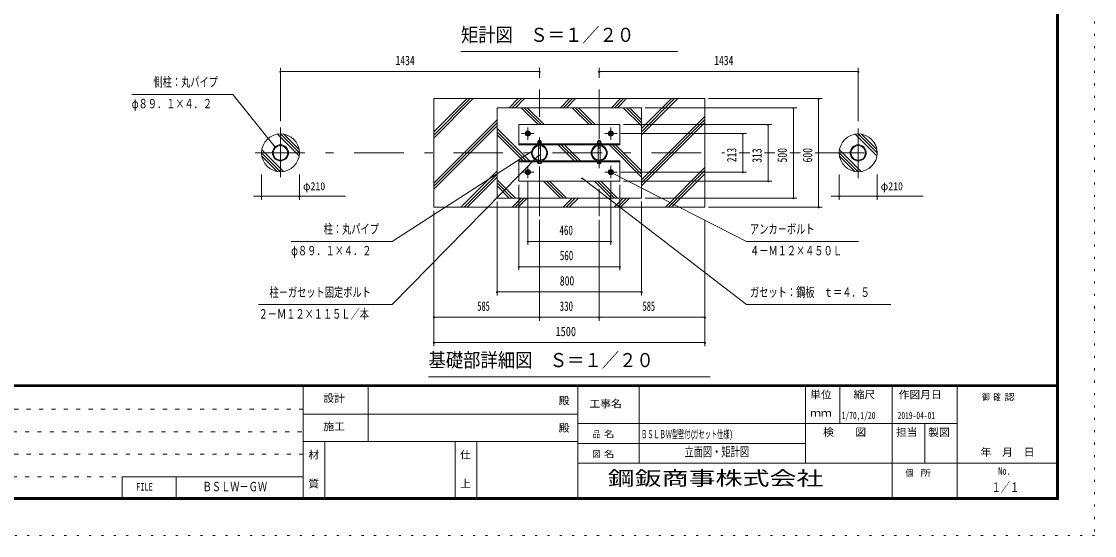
# Model space of a CAD drawing. Units: millimetres, scale not verified, with parts at other scales. Extents: x -34086 to 34091, y -14700 to 14700.
# Drawn here: x 13301 to 34091, y -14700 to -4742 of the extents above; entities that cross this region are included whole.
import ezdxf
from ezdxf.enums import TextEntityAlignment as Align

# ---------------------------------------------------------------- set-up
doc = ezdxf.new("R2010")
doc.units = ezdxf.units.MM
doc.header["$LTSCALE"] = 80
for name, pattern in [('USER1', [3, 1, -2]), ('USER3', [24, 12, -5, 2, -5]), ('USER4', [3, 0.5, -2.5])]:
    doc.linetypes.add(name, pattern=pattern)
doc.layers.add('0-1_0-F1TEXT', color=7, linetype='Continuous')
doc.layers.add('0-E_2-5DIM', color=7, linetype='Continuous')
for name, color, linetype, lineweight in [('0-6_2-02BOLD', 7, 'Continuous', 18), ('0-8_2-22CENTER', 3, 'USER3', 18), ('0-9_2-42THIN', 4, 'Continuous', 18), ('0-A_2-52DIM', 3, 'Continuous', 18), ('0-B_2-62HATCH', 2, 'Continuous', 18), ('0-C_F-F1PAPER', 5, 'Continuous', 18), ('0-D_F-E_J_ADD', 5, 'USER4', 18)]:
    doc.layers.add(name, color=color, linetype=linetype, lineweight=lineweight)
doc.styles.add('ＭＳ ゴシック', font='')
doc.styles.get('ＭＳ ゴシック').set_extended_font_data('MS Gothic')

msp = doc.modelspace()

# ---------------------------------------------------------------- linework, layer by layer
at = {"layer": '0-6_2-02BOLD'}
for p, q in [((23359.24, -7052.14), (23317.23, -7052.14)), ((23321.07, -7065.21), (23321.07, -7097.05)), ((23355.42, -7097.05), (23355.42, -7065.21)), ((24514.24, -7052.14), (24472.24, -7052.14)), ((24476.07, -7097.05), (24476.07, -7065.21)), ((24510.42, -7065.21), (24510.42, -7097.05)), ((24527.59, -7097.05), (24527.59, -7065.21)), ((22935.74, -7115.6), (24895.74, -7115.6)), ((23296.24, -7107.54), (23296.24, -7115.6)), ((23317.23, -7426.75), (23317.23, -7147.44)), ((23359.24, -7198.09), (23317.23, -7198.09)), ((23327.74, -7107.54), (23338.25, -7097.05)), ((23348.74, -7097.05), (23338.25, -7107.54)), ((23359.24, -7147.44), (23359.24, -7426.75)), ((23375.87, -7107.54), (23375.87, -7097.05)), ((24451.24, -7107.54), (24451.24, -7115.6)), ((24455.62, -7097.05), (24455.62, -7107.54)), ((24472.24, -7147.44), (24472.24, -7426.75)), ((24514.24, -7198.09), (24472.24, -7198.09)), ((24482.74, -7107.54), (24493.24, -7097.05)), ((24503.74, -7097.05), (24493.24, -7107.54)), ((24514.24, -7426.75), (24514.24, -7147.44)), ((24895.74, -7458.6), (22935.74, -7458.6)), ((23321.07, -7491.48), (23321.07, -7466.65)), ((23355.42, -7466.65), (23355.42, -7491.48)), ((24476.07, -7466.65), (24476.07, -7491.48)), ((24510.42, -7491.48), (24510.42, -7466.65)), ((24535.24, -7466.65), (24535.24, -7458.6))]:
    msp.add_line(p, q, dxfattribs=at)
for points in [[(21290.74, -8337.1), (26540.74, -8337.1), (26540.74, -6237.1), (21290.74, -6237.1)], [(22515.74, -8162.1), (25315.74, -8162.1), (25315.74, -6412.1), (22515.74, -6412.1)], [(22935.74, -7131.35), (24895.74, -7131.35), (24895.74, -6739.35), (22935.74, -6739.35)], [(23127.92, -6944.1), (23093.56, -6944.1), (23076.39, -6914.35), (23093.56, -6884.6), (23127.92, -6884.6), (23145.09, -6914.35)], [(24737.92, -6944.1), (24755.09, -6914.35), (24737.92, -6884.6), (24703.56, -6884.6), (24686.39, -6914.35), (24703.56, -6944.1)], [(24895.74, -7834.85), (24895.74, -7442.85), (22935.74, -7442.85), (22935.74, -7834.85)], [(23127.92, -7630.1), (23145.09, -7659.85), (23127.92, -7689.6), (23093.56, -7689.6), (23076.39, -7659.85), (23093.56, -7630.1)], [(24703.56, -7689.6), (24737.92, -7689.6), (24755.09, -7659.85), (24737.92, -7630.1), (24703.56, -7630.1), (24686.39, -7659.85)]]:
    msp.add_lwpolyline(points, close=True, dxfattribs=at)
for points in [[(23303.89, -7097.05), (23303.89, -7065.21), (23309.37, -7062.05), (23367.12, -7062.05), (23372.59, -7065.21), (23372.59, -7097.05)], [(23359.24, -7062.05), (23359.24, -7052.14), (23352.24, -7045.14), (23324.24, -7045.14), (23317.23, -7052.14), (23317.23, -7062.05)], [(24527.59, -7065.21), (24522.11, -7062.05), (24464.37, -7062.05), (24458.89, -7065.21), (24458.89, -7097.05)], [(24472.24, -7062.05), (24472.24, -7052.14), (24479.24, -7045.14), (24507.24, -7045.14), (24514.24, -7052.14), (24514.24, -7062.05)], [(23296.24, -7107.54), (23380.24, -7107.54), (23380.24, -7115.6)], [(23375.87, -7097.05), (23300.62, -7097.05), (23300.62, -7107.54)], [(24451.24, -7107.54), (24535.24, -7107.54), (24535.24, -7115.6)], [(24530.86, -7107.54), (24530.86, -7097.05), (24455.62, -7097.05)], [(23380.24, -7458.6), (23380.24, -7466.65), (23296.24, -7466.65), (23296.24, -7458.6)], [(23303.89, -7466.65), (23303.89, -7491.48), (23309.37, -7494.65), (23367.12, -7494.65), (23372.59, -7491.48), (23372.59, -7466.65)], [(24535.24, -7466.65), (24451.24, -7466.65), (24451.24, -7458.6)], [(24458.89, -7466.65), (24458.89, -7491.48), (24464.37, -7494.65)], [(24464.37, -7494.65), (24522.11, -7494.65), (24527.59, -7491.48), (24527.59, -7466.65)]]:
    msp.add_lwpolyline(points, dxfattribs=at)
for centre, radius in [((18319.24, -7287.1), 367.5), ((23110.74, -6914.35), 49), ((23110.74, -6914.35), 37.62), ((23110.74, -6914.35), 28.88), ((23110.74, -6914.35), 21), ((24720.74, -6914.35), 49), ((24720.74, -6914.35), 37.62), ((24720.74, -6914.35), 28.88), ((24720.74, -6914.35), 21), ((29512.24, -7287.1), 367.5), ((18319.24, -7287.1), 155.93), ((18319.24, -7287.1), 141.22), ((23338.25, -7287.1), 155.93), ((23338.25, -7287.1), 141.22), ((24493.24, -7287.1), 155.93), ((24493.24, -7287.1), 141.22), ((29512.24, -7287.1), 155.93), ((29512.24, -7287.1), 141.22), ((23110.74, -7659.85), 49), ((23110.74, -7659.85), 37.62), ((23110.74, -7659.85), 28.88), ((23110.74, -7659.85), 21), ((24720.74, -7659.85), 49), ((24720.74, -7659.85), 37.62), ((24720.74, -7659.85), 28.88), ((24720.74, -7659.85), 21)]:
    msp.add_circle(centre, radius, dxfattribs=at)
for centre, radius, start, end in [((23312.48, -7075.29), 13.24, 49.5701, 90), ((23338.25, -7110.27), 48.23, 69.13593, 110.86406), ((23364, -7075.29), 13.24, 90, 130.42989), ((24467.47, -7075.29), 13.24, 49.5701, 90), ((24493.24, -7110.27), 48.23, 69.13593, 110.86406), ((24519.01, -7075.29), 13.24, 90, 130.42989), ((23312.48, -7481.41), 13.24, 270, 310.42989), ((23338.25, -7446.42), 48.23, 249.13593, 290.86406), ((23364, -7481.41), 13.24, 229.5701, 270), ((24467.47, -7481.41), 13.24, 270, 310.42989), ((24493.24, -7446.42), 48.23, 249.13593, 290.86406), ((24519.01, -7481.41), 13.24, 229.5701, 270)]:
    msp.add_arc(centre, radius, start, end, dxfattribs=at)
at = {"layer": '0-8_2-22CENTER'}
for p, q in [((23338.25, -8512.1), (23338.25, -6062.09)), ((24493.24, -6062.1), (24493.24, -8512.1)), ((18319.24, -6797.1), (18319.24, -7777.1)), ((23110.74, -7033.85), (23110.74, -6794.84)), ((24720.74, -6794.84), (24720.74, -7033.85)), ((29512.24, -7777.1), (29512.24, -6797.1)), ((23230.24, -6914.35), (22991.23, -6914.35)), ((24840.25, -6914.35), (24601.24, -6914.35)), ((17829.24, -7287.1), (26922.17, -7287.1)), ((27205.74, -7287.1), (27410.15, -7287.1)), ((27695.74, -7287.1), (27898.12, -7287.1)), ((28185.75, -7287.1), (28393.37, -7287.1)), ((28675.75, -7287.1), (30002.24, -7287.1)), ((23230.24, -7659.85), (22991.23, -7659.85)), ((23110.74, -7540.34), (23110.74, -7779.35)), ((24601.24, -7659.85), (24840.25, -7659.85)), ((24720.74, -7779.35), (24720.74, -7540.34))]:
    msp.add_line(p, q, dxfattribs=at)
at = {"layer": '0-9_2-42THIN'}
for p, q in [((23322.49, -7046.89), (23322.49, -7062.05)), ((23353.99, -7062.05), (23353.99, -7046.89)), ((24477.49, -7046.89), (24477.49, -7062.05)), ((24508.99, -7062.05), (24508.99, -7046.89))]:
    msp.add_line(p, q, dxfattribs=at)
for points in [[(23317.23, -7207.18), (23322.49, -7198.09), (23322.49, -7146.75)], [(23353.99, -7146.75), (23353.99, -7198.09), (23359.24, -7207.18)], [(24477.49, -7146.75), (24477.49, -7198.09), (24472.24, -7207.18)], [(24514.24, -7207.18), (24508.99, -7198.09), (24508.99, -7146.75)]]:
    msp.add_lwpolyline(points, dxfattribs=at)
for centre in [(23110.74, -6914.35), (24720.74, -6914.35), (23110.74, -7659.85), (24720.74, -7659.85)]:
    msp.add_circle(centre, 15.75, dxfattribs=at)
at = {"layer": '0-A_2-52DIM'}
for p, q in [((21815.75, -5327.1), (26015.74, -5327.1)), ((18333.24, -5712.53), (18305.24, -5712.53)), ((18319.24, -5642.53), (18319.24, -6675.54)), ((23338.25, -5712.53), (18319.24, -5712.53)), ((23352.25, -5712.53), (23324.25, -5712.53)), ((23338.25, -5832.9), (23338.25, -5642.53)), ((24507.25, -5712.53), (24479.25, -5712.53)), ((24493.24, -5642.53), (24493.24, -5832.9)), ((29512.24, -5712.53), (24493.24, -5712.53)), ((29526.24, -5712.53), (29498.24, -5712.53)), ((29512.24, -6675.54), (29512.24, -5642.53)), ((28325.74, -6412.1), (25385.74, -6412.1)), ((26610.75, -6237.1), (28815.74, -6237.1)), ((28269.74, -6412.1), (28241.74, -6412.1)), ((28255.74, -8162.1), (28255.74, -6412.1)), ((28759.74, -6237.1), (28731.74, -6237.1)), ((28745.74, -6237.1), (28745.74, -8337.1)), ((24965.74, -6739.35), (27835.74, -6739.35)), ((27779.74, -6739.35), (27751.74, -6739.35)), ((27765.74, -6739.35), (27765.74, -7834.85)), ((27345.74, -6914.35), (24910.24, -6914.35)), ((27289.74, -6914.35), (27261.74, -6914.35)), ((27275.74, -7659.85), (27275.74, -6914.35)), ((18230.03, -7179.44), (18202.03, -7179.44)), ((23207.4, -7251.66), (23179.4, -7251.66)), ((20485.74, -10227.1), (23326.98, -7329.82)), ((23340.98, -7329.82), (23312.98, -7329.82)), ((24741.45, -7667.12), (24713.45, -7667.12)), ((24727.45, -7667.12), (27345.75, -9002.1)), ((24910.24, -7659.85), (27345.74, -7659.85)), ((27289.74, -7659.85), (27261.74, -7659.85)), ((17951.74, -8197.1), (17951.74, -7707.1)), ((18686.74, -7707.1), (18686.74, -8197.1)), ((23110.74, -7849.36), (23110.74, -9072.1)), ((24177.83, -7776.36), (24149.83, -7776.36)), ((27345.74, -10227.1), (24163.83, -7776.36)), ((24720.74, -9072.1), (24720.74, -7849.36)), ((27835.74, -7834.85), (24965.74, -7834.85)), ((27779.74, -7834.85), (27751.74, -7834.85)), ((29144.74, -7707.1), (29144.74, -8197.1)), ((29879.74, -8197.1), (29879.74, -7707.1)), ((22935.74, -9562.1), (22935.74, -7904.85)), ((24895.74, -7904.85), (24895.74, -9562.1)), ((17796.35, -8127.1), (19579.24, -8127.1)), ((17965.74, -8127.1), (17937.74, -8127.1)), ((18700.74, -8127.1), (18672.74, -8127.1)), ((22515.74, -8232.09), (22515.74, -10052.1)), ((25315.74, -10052.1), (25315.74, -8232.09)), ((25385.74, -8162.1), (28325.74, -8162.1)), ((28269.74, -8162.1), (28241.74, -8162.1)), ((28989.35, -8127.1), (30772.24, -8127.1)), ((29158.74, -8127.1), (29130.74, -8127.1)), ((29893.74, -8127.1), (29865.74, -8127.1)), ((21290.74, -11032.1), (21290.74, -8407.1)), ((28815.74, -8337.1), (26610.75, -8337.1)), ((28759.74, -8337.1), (28731.74, -8337.1)), ((23338.25, -10542.1), (23338.25, -8582.1)), ((24493.24, -8582.1), (24493.24, -10542.1)), ((26540.74, -8582.1), (26540.74, -11032.1)), ((23124.74, -9002.09), (23096.74, -9002.09)), ((23110.74, -9002.09), (24720.74, -9002.09)), ((24734.74, -9002.09), (24706.74, -9002.09)), ((27345.74, -9002.1), (29515.74, -9002.1)), ((22949.74, -9492.1), (22921.74, -9492.1)), ((24895.74, -9492.1), (22935.74, -9492.1)), ((24909.74, -9492.1), (24881.74, -9492.1)), ((22529.74, -9982.09), (22501.74, -9982.09)), ((22515.74, -9982.09), (25315.74, -9982.09)), ((25329.74, -9982.09), (25301.74, -9982.09)), ((20485.74, -10227.1), (17895.74, -10227.1)), ((30145.73, -10227.1), (27345.74, -10227.1)), ((21304.74, -10472.1), (21276.74, -10472.1)), ((26540.74, -10472.1), (21290.74, -10472.1)), ((23352.25, -10472.1), (23324.25, -10472.1)), ((24507.25, -10472.1), (24479.25, -10472.1)), ((26554.74, -10472.1), (26526.74, -10472.1)), ((21304.74, -10962.1), (21276.74, -10962.1)), ((26540.74, -10962.1), (21290.74, -10962.1)), ((26554.74, -10962.1), (26526.74, -10962.1)), ((21185.75, -11627.1), (26645.75, -11627.1))]:
    msp.add_line(p, q, dxfattribs=at)
for points in [[(18216.03, -7179.44), (17397.95, -6154.69), (15437.95, -6154.69)], [(23193.4, -7251.66), (20485.74, -9002.1), (18525.74, -9002.1)]]:
    msp.add_lwpolyline(points, dxfattribs=at)
for centre in [(18319.24, -5712.53), (23338.25, -5712.53), (24493.25, -5712.53), (29512.24, -5712.53), (28255.74, -6412.1), (28745.74, -6237.1), (27765.74, -6739.35), (27275.74, -6914.35), (18216.03, -7179.44), (23193.4, -7251.66), (23326.98, -7329.82), (24727.45, -7667.12), (27275.74, -7659.85), (24163.83, -7776.36), (27765.74, -7834.85), (17951.74, -8127.1), (18686.74, -8127.1), (28255.74, -8162.1), (29144.74, -8127.1), (29879.74, -8127.1), (28745.74, -8337.1), (23110.74, -9002.09), (24720.74, -9002.09), (22935.74, -9492.1), (24895.74, -9492.1), (22515.74, -9982.09), (25315.74, -9982.09), (21290.74, -10472.1), (23338.25, -10472.1), (24493.25, -10472.1), (26540.74, -10472.1), (21290.74, -10962.1), (26540.74, -10962.1)]:
    msp.add_arc(centre, 14, 180, 0, dxfattribs=at)
at = {"layer": '0-B_2-62HATCH'}
for p, q in [((22055.29, -6237.1), (21290.74, -7001.65)), ((21290.74, -6942.25), (21995.89, -6237.1)), ((21936.49, -6237.1), (21290.74, -6882.85)), ((22751.44, -6412.1), (22926.45, -6237.1)), ((22985.85, -6237.1), (22810.85, -6412.1)), ((22870.24, -6412.1), (23045.24, -6237.1)), ((23308.59, -6739.35), (22981.34, -6412.1)), ((23040.74, -6412.1), (23367.99, -6739.35)), ((23427.39, -6739.35), (23100.14, -6412.1)), ((23916.39, -6237.1), (23741.4, -6412.1)), ((23975.79, -6237.1), (23800.8, -6412.1)), ((23860.19, -6412.1), (24035.19, -6237.1)), ((23971.29, -6412.1), (24298.55, -6739.35)), ((24357.94, -6739.35), (24030.69, -6412.1)), ((24090.09, -6412.1), (24417.33, -6739.35)), ((24731.34, -6412.1), (24906.34, -6237.1)), ((24965.74, -6237.1), (24790.74, -6412.1)), ((24850.14, -6412.1), (25025.14, -6237.1)), ((25315.74, -6766.6), (24961.24, -6412.1)), ((25020.64, -6412.1), (25315.74, -6707.2)), ((25080.03, -6412.1), (25315.74, -6647.8)), ((25315.74, -6817.65), (25896.29, -6237.1)), ((25955.69, -6237.1), (25315.74, -6877.05)), ((25315.74, -6936.44), (26015.09, -6237.1)), ((22515.74, -6647.8), (21290.74, -7872.8)), ((26540.74, -6582.6), (25315.74, -7807.6)), ((26540.74, -6642), (25315.74, -7866.99)), ((21290.74, -7932.2), (22515.74, -6707.2)), ((22515.74, -6766.6), (21290.74, -7991.6)), ((23140.94, -7442.85), (22515.74, -6817.65)), ((25315.74, -7926.39), (26540.74, -6701.39)), ((18262.96, -6923.93), (18682.41, -7343.38)), ((18686.74, -7288.32), (18318.02, -6919.6)), ((18382.99, -6925.17), (18681.18, -7223.35)), ((22515.74, -6877.05), (23081.54, -7442.85)), ((23022.14, -7442.85), (22515.74, -6936.44)), ((29875.41, -7343.38), (29455.96, -6923.93)), ((29511.02, -6919.6), (29879.74, -7288.32)), ((29874.17, -7223.35), (29575.98, -6925.17)), ((18375.53, -7650.26), (17956.08, -7230.82)), ((24012.09, -7442.85), (23700.6, -7131.35)), ((23759.99, -7131.35), (24071.49, -7442.85)), ((24130.88, -7442.85), (23819.38, -7131.35)), ((25315.74, -7756.55), (24690.54, -7131.35)), ((24749.94, -7131.35), (25315.74, -7697.15)), ((25315.74, -7637.75), (24809.34, -7131.35)), ((29149.08, -7230.82), (29568.52, -7650.26)), ((17951.75, -7285.88), (18320.46, -7654.59)), ((18255.49, -7649.03), (17957.31, -7350.85)), ((29513.46, -7654.59), (29144.75, -7285.88)), ((29150.31, -7350.85), (29448.49, -7649.03)), ((21816.39, -8337.1), (22515.74, -7637.75)), ((25776.19, -8337.1), (26540.74, -7572.55)), ((26540.74, -7631.95), (25835.59, -8337.1)), ((25894.99, -8337.1), (26540.74, -7691.34)), ((22515.74, -7697.15), (21875.79, -8337.1)), ((21935.19, -8337.1), (22515.74, -7756.55)), ((22515.74, -7807.6), (22870.23, -8162.1)), ((22810.85, -8162.1), (22515.74, -7866.99)), ((23741.39, -8162.1), (23414.14, -7834.85)), ((23473.54, -7834.85), (23800.79, -8162.1)), ((23860.19, -8162.1), (23532.93, -7834.85)), ((24404.09, -7834.85), (24731.34, -8162.1)), ((24790.74, -8162.1), (24463.49, -7834.85)), ((24522.89, -7834.85), (24850.13, -8162.1)), ((22515.74, -7926.39), (22751.44, -8162.1)), ((22806.34, -8337.1), (22981.35, -8162.1)), ((23040.75, -8162.1), (22865.75, -8337.1)), ((22925.14, -8337.1), (23100.15, -8162.1)), ((23796.29, -8337.1), (23971.29, -8162.1)), ((24030.69, -8162.1), (23855.69, -8337.1)), ((23915.09, -8337.1), (24090.09, -8162.1)), ((24786.24, -8337.1), (24961.25, -8162.1)), ((25020.65, -8162.1), (24845.64, -8337.1)), ((24905.04, -8337.1), (25080.03, -8162.1))]:
    msp.add_line(p, q, dxfattribs=at)
at = {"layer": '0-C_F-F1PAPER'}
for p, q in [((33355.86, -11781), (-6754.13, -11781)), ((-6754.13, -11784.5), (33355.86, -11784.5)), ((33355.86, -11788), (-6754.13, -11788)), ((-6754.13, -11791.5), (33355.86, -11791.5)), ((33355.86, -11795), (-6754.13, -11795)), ((-6754.13, -11798.5), (33355.86, -11798.5)), ((33355.86, -11802), (-6754.13, -11802)), ((-6754.13, -11805.5), (33355.86, -11805.5)), ((33355.86, -11809), (-6754.13, -11809)), ((-6754.13, -11812.5), (33355.86, -11812.5)), ((33355.86, -11816), (-6754.13, -11816)), ((18760.87, -14000), (18760.87, -11816)), ((20020.87, -12880), (20020.87, -11816)), ((24080.87, -14000), (24080.87, -11816)), ((25270.87, -11816), (25270.87, -13300)), ((28490.87, -13300), (28490.87, -11816)), ((29155.87, -11816), (29155.87, -12530)), ((30170.87, -14000), (30170.87, -11816)), ((31430.87, -14000), (31430.87, -11816)), ((18760.87, -12348), (24080.87, -12348)), ((24080.87, -12530), (31430.87, -12530)), ((30800.86, -12530), (30800.86, -13300)), ((24080.87, -12880), (18760.87, -12880)), ((19180.87, -12880), (19180.87, -14000)), ((21700.87, -12880), (21700.87, -14000)), ((22120.86, -14000), (22120.86, -12880)), ((28490.87, -12915), (24080.87, -12915)), ((24080.87, -13300), (33390.86, -13300)), ((15249.67, -13563.2), (18760.87, -13563.2)), ((15249.67, -13563.2), (15249.67, -14000)), ((16299.67, -14000), (16299.67, -13563.2))]:
    msp.add_line(p, q, dxfattribs=at)
at = {"layer": '0-C_F-F1PAPER', "color": 6, "linetype": 'USER1'}
for p, q in [((18760.87, -12252.8), (-6789.13, -12252.8)), ((-6789.13, -12689.6), (18760.87, -12689.6)), ((18760.87, -13126.4), (-6789.13, -13126.4)), ((-6789.13, -13563.2), (15249.67, -13563.2))]:
    msp.add_line(p, q, dxfattribs=at)
at = {"layer": '0-C_F-F1PAPER'}
for points in [[(33390.86, -14000), (33390.86, 14140), (-6789.13, 14140), (-6789.13, -14000)], [(33387.36, -13996.5), (33387.36, 14136.5), (-6785.63, 14136.5), (-6785.63, -13996.5)], [(33383.86, -13993), (-6782.13, -13993), (-6782.13, 14133), (33383.86, 14133)], [(33380.36, -13989.5), (33380.36, 14129.5), (-6778.63, 14129.5), (-6778.63, -13989.5)], [(33376.86, -13986), (-6775.13, -13986), (-6775.13, 14126), (33376.86, 14126)], [(33373.36, -13982.5), (33373.36, 14122.5), (-6771.63, 14122.5), (-6771.63, -13982.5)], [(33369.86, -13979), (-6768.13, -13979), (-6768.13, 14119), (33369.86, 14119)], [(33366.37, -13975.5), (33366.37, 14115.5), (-6764.63, 14115.5), (-6764.63, -13975.5)], [(33362.86, -13972), (33362.86, 14112), (-6761.13, 14112), (-6761.13, -13972)], [(33359.36, -13968.5), (33359.36, 14108.5), (-6757.63, 14108.5), (-6757.63, -13968.5)], [(33355.86, -13965), (-6754.13, -13965), (-6754.13, 14105), (33355.86, 14105)]]:
    msp.add_lwpolyline(points, close=True, dxfattribs=at)
at = {"layer": '0-D_F-E_J_ADD'}
msp.add_lwpolyline([(34090.87, -14700), (-7489.13, -14700), (-7489.13, 14700), (34090.87, 14700)], close=True, dxfattribs=at)

# ---------------------------------------------------------------- texts
at = {"layer": '0-1_0-F1TEXT', "style": 'ＭＳ ゴシック'}
for s, height, width, p in [('1/70,1/20', 136.8, 0.65, (29192.52, -12483.38)), ('2019-04-01', 136.8, 0.65, (30275.86, -12483.38)), ('ＢＳＬＢＷ型壁付(', 155, 0.55, (25305.87, -12862.5)), ('ガセット仕様)', 155, 0.55, (26299.57, -12862.5)), ('立面図・矩計図', 182.3, 0.7, (26145.87, -13222.63)), ('ＢＳＬＷ－ＧＷ', 182.3, 0.7, (16810.09, -13896.73)), ('１／１', 182.3, 0.7, (32095.86, -13908.29))]:
    msp.add_text(s, height=height, dxfattribs=dict(at, width=width)).set_placement(p, align=Align.BOTTOM_LEFT)
at = {"layer": '0-A_2-52DIM', "color": 7, "style": 'ＭＳ ゴシック'}
for s, height, width, p in [('矩計図\u3000Ｓ＝１／２０', 273.5, 0.9, (21815.75, -5219.79)), ('1434', 182.3, 0.75, (20548.01, -5642.53)), ('1434', 182.3, 0.75, (26722.02, -5642.53)), ('側柱：丸パイプ', 182.3, 0.7, (15857.95, -6059.82)), ('φ８９．１×４．２', 182.3, 0.7, (15437.95, -6479.83)), ('φ210', 155, 0.9, (18756.74, -8057.1)), ('φ210', 155, 0.9, (29949.74, -8057.1)), ('柱：丸パイプ', 182.3, 0.7, (19155.75, -8907.23)), ('460', 182.3, 0.7, (23724.19, -8932.09)), ('アンカ－ボルト', 182.3, 0.7, (27415.74, -8907.23)), ('φ８９．１×４．２', 182.3, 0.7, (18525.74, -9327.23)), ('４－Ｍ１２×４５０Ｌ', 182.3, 0.7, (27415.74, -9327.22)), ('560', 182.3, 0.7, (23731.03, -9422.09)), ('800', 182.3, 0.75, (23731.77, -9912.1)), ('柱－ガセット固定ボルト', 182.3, 0.7, (18105.74, -10132.23)), ('ガセット：鋼板\u3000ｔ＝４．５', 182.3, 0.7, (27415.73, -10132.23)), ('585', 182.3, 0.65, (22132.64, -10402.1)), ('330', 182.3, 0.7, (23726.98, -10402.1)), ('585', 182.3, 0.65, (25335.14, -10402.1)), ('２－Ｍ１２×１１５Ｌ／本', 182.3, 0.7, (17895.74, -10552.23)), ('1500', 182.3, 0.8, (23648.37, -10892.1)), ('基礎部詳細図\u3000Ｓ＝１／２０', 273.5, 0.9, (21185.74, -11519.79))]:
    msp.add_text(s, height=height, dxfattribs=dict(at, width=width)).set_placement(p, align=Align.BOTTOM_LEFT)
at = {"layer": '0-A_2-52DIM', "color": 7, "style": 'ＭＳ ゴシック', "width": 0.75}
for s, p in [('213', (27205.74, -7469.04)), ('313', (27695.74, -7478.9)), ('500', (28185.75, -7472.52)), ('600', (28675.75, -7473.1))]:
    msp.add_text(s, height=182.3, rotation=90, dxfattribs=at).set_placement(p, align=Align.BOTTOM_LEFT)
at = {"layer": '0-C_F-F1PAPER', "color": 7, "style": 'ＭＳ ゴシック'}
for s, height, width, p in [('設計', 145.9, 1.05, (19149.37, -12157.36)), ('殿', 145.9, 1.05, (23709.87, -12202.1)), ('工事名', 145.9, 1.05, (24304.87, -12265.1)), ('単位', 145.9, 1.05, (28581.87, -12086.6)), ('縮尺', 145.9, 1.05, (29421.87, -12086.6)), ('作図月日', 145.9, 1.05, (30295.32, -12088.03)), ('御 ', 124, 0.85, (31910.72, -12116.2)), ('確 ', 124, 0.85, (32126.86, -12116.2)), ('認', 124, 1.2, (32343, -12116.2)), ('ｍｍ', 145.9, 1.05, (28581.87, -12443.6)), ('施工', 145.9, 1.05, (19149.37, -12706.1)), ('殿', 145.9, 1.05, (23709.87, -12734.1)), ('品 ', 124, 0.85, (24369.62, -12834.5)), ('名', 124, 1.2, (24585.76, -12834.5)), ('検\u3000\u3000図', 145.9, 1.05, (28830.37, -12814.6)), ('担当', 145.9, 1.05, (30244.37, -12814.6)), ('製図', 145.9, 1.05, (30868.74, -12818.04)), ('材', 145.9, 1.05, (18858.87, -13252.1)), ('仕', 145.9, 1.05, (21798.87, -13252.1)), ('図 ', 124, 0.85, (24369.62, -13219.5)), ('名', 124, 1.2, (24585.76, -13219.5)), ('\u3000年\u3000月\u3000日', 145.9, 1.05, (31674.1, -13202.3)), ('個  ', 124, 0.85, (30429.87, -13587)), ('所', 124, 1.2, (30718.05, -13587)), ('No.', 145.9, 0.8, (32225.37, -13567.1)), ('FILE', 145.9, 0.7, (15524.42, -13873.7)), ('質', 145.9, 1.05, (18858.87, -13812.1)), ('上', 145.9, 1.05, (21798.87, -13812.1))]:
    msp.add_text(s, height=height, dxfattribs=dict(at, width=width)).set_placement(p, align=Align.BOTTOM_LEFT)
at = {"layer": '0-E_2-5DIM', "style": 'ＭＳ ゴシック', "width": 1.4}
msp.add_text('鋼鈑商事株式会社', height=273.5, dxfattribs=at).set_placement((24659.37, -13808.88), align=Align.BOTTOM_LEFT)

doc.saveas('drawing.dxf')
